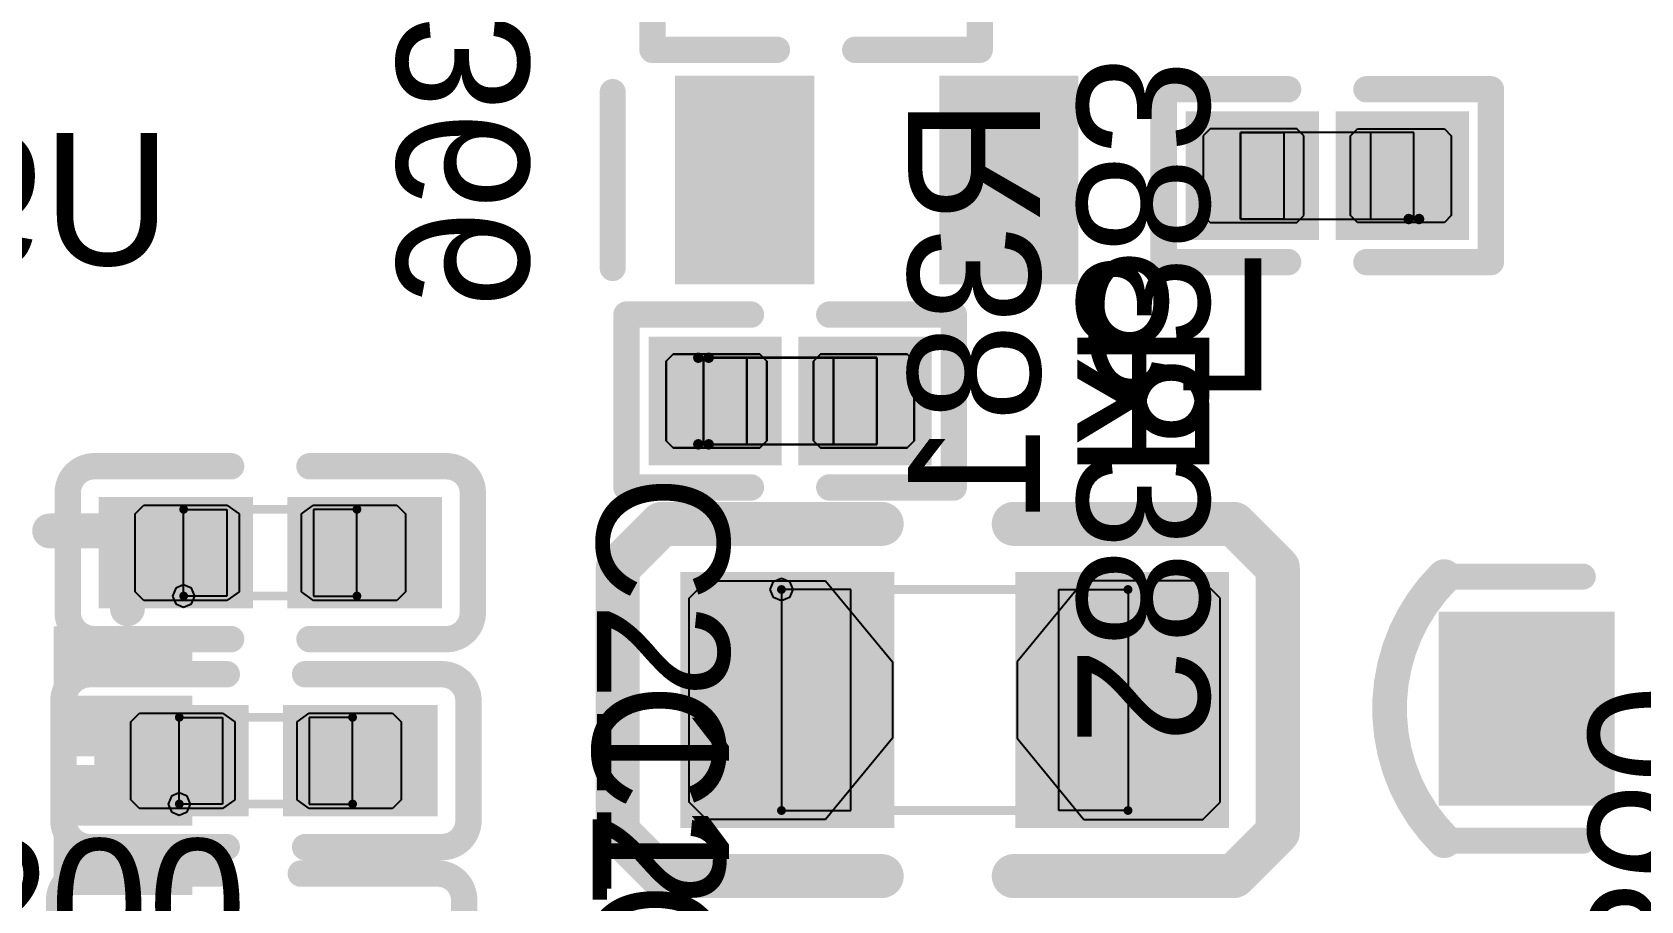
# Model space of a CAD drawing. Header units: millimetres. Extents: x 892 to 1144, y 1011 to 1123.
# Drawn here: x 1016.65 to 1025.93, y 1039.59 to 1044.6 of the extents above; entities that cross this region are included whole.
import ezdxf

# ---------------------------------------------------------------- set-up
doc = ezdxf.new("R2010")
doc.units = ezdxf.units.MM
for name, color, linetype in [('BottomLayer', 5, 'Continuous'), ('BottomOverlay', 54, 'Continuous'), ('BottomPaste', 16, 'Continuous'), ('BottomSolder', 6, 'Continuous'), ('Mechanical15', 56, 'Continuous'), ('Mechanical4', 56, 'Continuous'), ('Mechanical5', 56, 'Continuous'), ('Mechanical6', 56, 'Continuous'), ('TopLayer', 1, 'Continuous'), ('TopOverlay', 2, 'Continuous'), ('TopPaste', 8, 'Continuous'), ('TopSolder', 216, 'Continuous')]:
    doc.layers.add(name, color=color, linetype=linetype)

msp = doc.modelspace()

# ---------------------------------------------------------------- linework, layer by layer
at = {"layer": 'BottomLayer'}
for points in [[(1021.063, 1044.25), (1020.463, 1044.25), (1021.063, 1043.25), (1020.463, 1043.25)], [(1022.587, 1044.25), (1021.987, 1044.25), (1022.587, 1043.25), (1021.987, 1043.25)], [(1023.975, 1044.045), (1023.4094, 1044.045), (1023.975, 1043.505), (1023.4094, 1043.505)], [(1024.8406, 1044.045), (1024.275, 1044.045), (1024.8406, 1043.505), (1024.275, 1043.505)], [(1020.3094, 1042.205), (1020.875, 1042.205), (1020.3094, 1042.745), (1020.875, 1042.745)], [(1021.175, 1042.205), (1021.7406, 1042.205), (1021.175, 1042.745), (1021.7406, 1042.745)], [(1020.4425, 1040.0615), (1021.575, 1040.0615), (1020.4425, 1041.4385), (1021.575, 1041.4385)], [(1022.3749, 1040.0615), (1023.5075, 1040.0615), (1022.3749, 1041.4385), (1023.5075, 1041.4385)], [(1017.525, 1040.875), (1017.525, 1041.125), (1016.825, 1040.875), (1016.825, 1041.125)], [(1024.8696, 1041.1572), (1024.8696, 1040.2428), (1025.6824, 1041.1572), (1025.6824, 1040.2428)], [(1017.525, 1040.475), (1017.525, 1040.725), (1016.825, 1040.475), (1016.825, 1040.725)], [(1017.525, 1040.075), (1017.525, 1040.325), (1016.825, 1040.075), (1016.825, 1040.325)], [(1017.525, 1039.675), (1017.525, 1039.925), (1016.825, 1039.675), (1016.825, 1039.925)]]:
    msp.add_solid(points, dxfattribs=at)
at = {"layer": 'BottomOverlay'}
for points, const_width in [([(1020.2308, 1044.5014), (1020.2308, 1045.4986)], 0.1524), ([(1022.1192, 1044.5014), (1022.1192, 1045.4986)], 0.1524), ([(1020.2308, 1044.5014), (1020.9488, 1044.5014)], 0.1524), ([(1021.4012, 1044.5014), (1022.1192, 1044.5014)], 0.1524), ([(1020.001, 1043.242), (1020.001, 1044.258)], 0.15), ([(1023.1808, 1043.2764), (1023.1808, 1044.2736)], 0.1524), ([(1023.1808, 1044.2736), (1023.8988, 1044.2736)], 0.1524), ([(1024.3512, 1044.2736), (1025.0692, 1044.2736)], 0.1524), ([(1025.0692, 1043.2764), (1025.0692, 1044.2736)], 0.1524), ([(1023.1808, 1043.2764), (1023.8988, 1043.2764)], 0.1524), ([(1024.3512, 1043.2764), (1025.0692, 1043.2764)], 0.1524), ([(1020.0808, 1042.9736), (1020.7988, 1042.9736)], 0.1524), ([(1020.0808, 1041.9764), (1020.0808, 1042.9736)], 0.1524), ([(1021.2512, 1042.9736), (1021.9692, 1042.9736)], 0.1524), ([(1021.9692, 1041.9764), (1021.9692, 1042.9736)], 0.1524), ([(1020.0808, 1041.9764), (1020.7988, 1041.9764)], 0.1524), ([(1021.2512, 1041.9764), (1021.9692, 1041.9764)], 0.1524), ([(1016.7512, 1041.7258), (1017.2008, 1041.7258)], 0.2007), ([(1017.2008, 1041.2762), (1017.2008, 1041.7258)], 0.2007), ([(1020.0297, 1041.5121), (1020.2837, 1041.7661)], 0.254), ([(1020.2837, 1041.7661), (1021.5537, 1041.7661)], 0.254), ([(1022.3157, 1041.7661), (1023.4587, 1041.7661)], 0.254), ([(1023.4587, 1041.7661), (1023.5857, 1041.7661)], 0.254), ([(1023.5857, 1041.7661), (1023.8397, 1041.5121)], 0.254), ([(1020.0297, 1041.3851), (1020.0297, 1041.5121)], 0.254), ([(1023.8397, 1040.1151), (1023.8397, 1041.5121)], 0.254), ([(1020.0297, 1039.9881), (1020.0297, 1041.3851)], 0.254), ([(1024.8, 1041.462), (1025.6, 1041.462)], 0.15), ([(1023.8397, 1039.9881), (1023.8397, 1040.1151)], 0.254), ([(1020.0297, 1039.9881), (1020.2837, 1039.7341)], 0.254), ([(1023.5857, 1039.7341), (1023.8397, 1039.9881)], 0.254), ([(1024.8, 1039.938), (1025.6, 1039.938)], 0.15), ([(1020.2837, 1039.7341), (1020.4107, 1039.7341)], 0.254), ([(1020.4107, 1039.7341), (1021.5537, 1039.7341)], 0.254), ([(1022.3157, 1039.7341), (1023.5857, 1039.7341)], 0.254)]:
    msp.add_lwpolyline(points, dxfattribs=dict(at, const_width=const_width))
for points, const_width in [([(1020.1927, 1044.5014, 1), (1020.2689, 1044.5014, 1)], 0.0762), ([(1020.1927, 1044.5014, 1), (1020.2689, 1044.5014, 1)], 0.0762), ([(1020.9107, 1044.5014, 1), (1020.9869, 1044.5014, 1)], 0.0762), ([(1021.3631, 1044.5014, 1), (1021.4393, 1044.5014, 1)], 0.0762), ([(1022.0811, 1044.5014, 1), (1022.1573, 1044.5014, 1)], 0.0762), ([(1022.0811, 1044.5014, 1), (1022.1573, 1044.5014, 1)], 0.0762), ([(1019.9635, 1044.258, 1), (1020.0385, 1044.258, 1)], 0.075), ([(1023.1427, 1044.2736, 1), (1023.2189, 1044.2736, 1)], 0.0762), ([(1023.1427, 1044.2736, 1), (1023.2189, 1044.2736, 1)], 0.0762), ([(1023.8607, 1044.2736, 1), (1023.9369, 1044.2736, 1)], 0.0762), ([(1024.3131, 1044.2736, 1), (1024.3893, 1044.2736, 1)], 0.0762), ([(1025.0311, 1044.2736, 1), (1025.1073, 1044.2736, 1)], 0.0762), ([(1025.0311, 1044.2736, 1), (1025.1073, 1044.2736, 1)], 0.0762), ([(1019.9635, 1043.242, 1), (1020.0385, 1043.242, 1)], 0.075), ([(1023.1427, 1043.2764, 1), (1023.2189, 1043.2764, 1)], 0.0762), ([(1023.1427, 1043.2764, 1), (1023.2189, 1043.2764, 1)], 0.0762), ([(1023.8607, 1043.2764, 1), (1023.9369, 1043.2764, 1)], 0.0762), ([(1024.3131, 1043.2764, 1), (1024.3893, 1043.2764, 1)], 0.0762), ([(1025.0311, 1043.2764, 1), (1025.1073, 1043.2764, 1)], 0.0762), ([(1025.0311, 1043.2764, 1), (1025.1073, 1043.2764, 1)], 0.0762), ([(1020.0427, 1042.9736, 1), (1020.1189, 1042.9736, 1)], 0.0762), ([(1020.0427, 1042.9736, 1), (1020.1189, 1042.9736, 1)], 0.0762), ([(1020.7607, 1042.9736, 1), (1020.8369, 1042.9736, 1)], 0.0762), ([(1021.2131, 1042.9736, 1), (1021.2893, 1042.9736, 1)], 0.0762), ([(1021.9311, 1042.9736, 1), (1022.0073, 1042.9736, 1)], 0.0762), ([(1021.9311, 1042.9736, 1), (1022.0073, 1042.9736, 1)], 0.0762), ([(1020.0427, 1041.9764, 1), (1020.1189, 1041.9764, 1)], 0.0762), ([(1020.0427, 1041.9764, 1), (1020.1189, 1041.9764, 1)], 0.0762), ([(1020.7607, 1041.9764, 1), (1020.8369, 1041.9764, 1)], 0.0762), ([(1021.2131, 1041.9764, 1), (1021.2893, 1041.9764, 1)], 0.0762), ([(1021.9311, 1041.9764, 1), (1022.0073, 1041.9764, 1)], 0.0762), ([(1021.9311, 1041.9764, 1), (1022.0073, 1041.9764, 1)], 0.0762), ([(1016.7011, 1041.7258, 1), (1016.8014, 1041.7258, 1)], 0.1003), ([(1017.1506, 1041.7258, 1), (1017.251, 1041.7258, 1)], 0.1003), ([(1017.1506, 1041.7258, 1), (1017.251, 1041.7258, 1)], 0.1003), ([(1020.2202, 1041.7661, 1), (1020.3472, 1041.7661, 1)], 0.127), ([(1020.2202, 1041.7661, 1), (1020.3472, 1041.7661, 1)], 0.127), ([(1021.4902, 1041.7661, 1), (1021.6172, 1041.7661, 1)], 0.127), ([(1022.2522, 1041.7661, 1), (1022.3792, 1041.7661, 1)], 0.127), ([(1023.3952, 1041.7661, 1), (1023.5222, 1041.7661, 1)], 0.127), ([(1023.3952, 1041.7661, 1), (1023.5222, 1041.7661, 1)], 0.127), ([(1023.5222, 1041.7661, 1), (1023.6492, 1041.7661, 1)], 0.127), ([(1023.5222, 1041.7661, 1), (1023.6492, 1041.7661, 1)], 0.127), ([(1019.9662, 1041.5121, 1), (1020.0932, 1041.5121, 1)], 0.127), ([(1019.9662, 1041.5121, 1), (1020.0932, 1041.5121, 1)], 0.127), ([(1023.7762, 1041.5121, 1), (1023.9032, 1041.5121, 1)], 0.127), ([(1023.7762, 1041.5121, 1), (1023.9032, 1041.5121, 1)], 0.127), ([(1024.75, 1041.462, 1), (1024.85, 1041.462, 1)], 0.1), ([(1019.9662, 1041.3851, 1), (1020.0932, 1041.3851, 1)], 0.127), ([(1019.9662, 1041.3851, 1), (1020.0932, 1041.3851, 1)], 0.127), ([(1024.7625, 1041.462, 1), (1024.8375, 1041.462, 1)], 0.075), ([(1025.5625, 1041.462, 1), (1025.6375, 1041.462, 1)], 0.075), ([(1017.1506, 1041.2762, 1), (1017.251, 1041.2762, 1)], 0.1003), ([(1023.7762, 1040.1151, 1), (1023.9032, 1040.1151, 1)], 0.127), ([(1023.7762, 1040.1151, 1), (1023.9032, 1040.1151, 1)], 0.127), ([(1019.9662, 1039.9881, 1), (1020.0932, 1039.9881, 1)], 0.127), ([(1019.9662, 1039.9881, 1), (1020.0932, 1039.9881, 1)], 0.127), ([(1023.7762, 1039.9881, 1), (1023.9032, 1039.9881, 1)], 0.127), ([(1023.7762, 1039.9881, 1), (1023.9032, 1039.9881, 1)], 0.127), ([(1024.75, 1039.938, 1), (1024.85, 1039.938, 1)], 0.1), ([(1024.7625, 1039.938, 1), (1024.8375, 1039.938, 1)], 0.075), ([(1025.5625, 1039.938, 1), (1025.6375, 1039.938, 1)], 0.075), ([(1020.2202, 1039.7341, 1), (1020.3472, 1039.7341, 1)], 0.127), ([(1020.2202, 1039.7341, 1), (1020.3472, 1039.7341, 1)], 0.127), ([(1020.3472, 1039.7341, 1), (1020.4742, 1039.7341, 1)], 0.127), ([(1020.3472, 1039.7341, 1), (1020.4742, 1039.7341, 1)], 0.127), ([(1021.4902, 1039.7341, 1), (1021.6172, 1039.7341, 1)], 0.127), ([(1022.2522, 1039.7341, 1), (1022.3792, 1039.7341, 1)], 0.127), ([(1023.5222, 1039.7341, 1), (1023.6492, 1039.7341, 1)], 0.127), ([(1023.5222, 1039.7341, 1), (1023.6492, 1039.7341, 1)], 0.127)]:
    msp.add_lwpolyline(points, format="xyb", close=True, dxfattribs=dict(at, const_width=const_width))
at = {"layer": 'BottomOverlay', "const_width": 0.2}
msp.add_lwpolyline([(1024.8, 1039.938, -0.414214), (1024.8, 1041.462)], format="xyb", dxfattribs=at)
at = {"layer": 'BottomPaste'}
for p, q in [((1023.4494, 1044.045), (1023.4094, 1044.005)), ((1023.4094, 1044.005), (1023.4094, 1043.545)), ((1023.95, 1044.045), (1023.4494, 1044.045)), ((1023.99, 1044.005), (1023.95, 1044.045)), ((1023.99, 1043.545), (1023.99, 1044.005)), ((1024.26, 1044.005), (1024.3, 1044.045)), ((1024.26, 1043.545), (1024.26, 1044.005)), ((1024.3, 1044.045), (1024.8006, 1044.045)), ((1024.8006, 1044.045), (1024.8406, 1044.005)), ((1024.8406, 1044.005), (1024.8406, 1043.545)), ((1023.4094, 1043.545), (1023.4494, 1043.505)), ((1023.4494, 1043.505), (1023.95, 1043.505)), ((1023.95, 1043.505), (1023.99, 1043.545)), ((1024.3, 1043.505), (1024.26, 1043.545)), ((1024.8006, 1043.505), (1024.3, 1043.505)), ((1024.8406, 1043.545), (1024.8006, 1043.505)), ((1020.3094, 1042.705), (1020.3494, 1042.745)), ((1020.3094, 1042.245), (1020.3094, 1042.705)), ((1020.3494, 1042.745), (1020.85, 1042.745)), ((1020.85, 1042.745), (1020.89, 1042.705)), ((1020.89, 1042.705), (1020.89, 1042.245)), ((1021.2, 1042.745), (1021.16, 1042.705)), ((1021.16, 1042.705), (1021.16, 1042.245)), ((1021.7006, 1042.745), (1021.2, 1042.745)), ((1021.7406, 1042.705), (1021.7006, 1042.745)), ((1021.7406, 1042.245), (1021.7406, 1042.705)), ((1020.3494, 1042.205), (1020.3094, 1042.245)), ((1020.85, 1042.205), (1020.3494, 1042.205)), ((1020.89, 1042.245), (1020.85, 1042.205)), ((1021.16, 1042.245), (1021.2, 1042.205)), ((1021.2, 1042.205), (1021.7006, 1042.205)), ((1021.7006, 1042.205), (1021.7406, 1042.245)), ((1020.4425, 1041.3384), (1020.5425, 1041.4384)), ((1020.5425, 1041.4384), (1021.2299, 1041.4384)), ((1021.2299, 1041.4384), (1021.615, 1040.9702)), ((1022.7201, 1041.4384), (1022.335, 1040.9702)), ((1023.4075, 1041.4384), (1022.7201, 1041.4384)), ((1023.5075, 1041.3384), (1023.4075, 1041.4384)), ((1020.4425, 1040.1615), (1020.4425, 1041.3384)), ((1023.5075, 1040.1615), (1023.5075, 1041.3384)), ((1021.615, 1040.9702), (1021.615, 1040.5296)), ((1022.335, 1040.9702), (1022.335, 1040.5296)), ((1021.615, 1040.5296), (1021.2299, 1040.0615)), ((1022.335, 1040.5296), (1022.7201, 1040.0615)), ((1020.5425, 1040.0615), (1020.4425, 1040.1615)), ((1023.4075, 1040.0615), (1023.5075, 1040.1615)), ((1021.2299, 1040.0615), (1020.5425, 1040.0615)), ((1022.7201, 1040.0615), (1023.4075, 1040.0615))]:
    msp.add_line(p, q, dxfattribs=at)
for points in [[(1021.063, 1044.25), (1020.463, 1044.25), (1021.063, 1043.25), (1020.463, 1043.25)], [(1022.587, 1044.25), (1021.987, 1044.25), (1022.587, 1043.25), (1021.987, 1043.25)], [(1023.975, 1044.045), (1023.4094, 1044.045), (1023.975, 1043.505), (1023.4094, 1043.505)], [(1024.8406, 1044.045), (1024.275, 1044.045), (1024.8406, 1043.505), (1024.275, 1043.505)], [(1020.3094, 1042.205), (1020.875, 1042.205), (1020.3094, 1042.745), (1020.875, 1042.745)], [(1021.175, 1042.205), (1021.7406, 1042.205), (1021.175, 1042.745), (1021.7406, 1042.745)], [(1020.4425, 1040.0615), (1021.575, 1040.0615), (1020.4425, 1041.4385), (1021.575, 1041.4385)], [(1022.3749, 1040.0615), (1023.5075, 1040.0615), (1022.3749, 1041.4385), (1023.5075, 1041.4385)], [(1017.525, 1040.875), (1017.525, 1041.125), (1016.825, 1040.875), (1016.825, 1041.125)], [(1024.8696, 1041.1572), (1024.8696, 1040.2428), (1025.6824, 1041.1572), (1025.6824, 1040.2428)], [(1017.525, 1040.475), (1017.525, 1040.725), (1016.825, 1040.475), (1016.825, 1040.725)], [(1017.525, 1040.075), (1017.525, 1040.325), (1016.825, 1040.075), (1016.825, 1040.325)], [(1017.525, 1039.675), (1017.525, 1039.925), (1016.825, 1039.675), (1016.825, 1039.925)]]:
    msp.add_solid(points, dxfattribs=at)
at = {"layer": 'BottomSolder'}
for points in [[(1021.1646, 1044.3516), (1020.3614, 1044.3516), (1021.1646, 1043.1484), (1020.3614, 1043.1484)], [(1022.6886, 1044.3516), (1021.8854, 1044.3516), (1022.6886, 1043.1484), (1021.8854, 1043.1484)], [(1024.0766, 1044.1466), (1023.3078, 1044.1466), (1024.0766, 1043.4034), (1023.3078, 1043.4034)], [(1024.9422, 1044.1466), (1024.1734, 1044.1466), (1024.9422, 1043.4034), (1024.1734, 1043.4034)], [(1020.2078, 1042.1034), (1020.9766, 1042.1034), (1020.2078, 1042.8466), (1020.9766, 1042.8466)], [(1021.0734, 1042.1034), (1021.8422, 1042.1034), (1021.0734, 1042.8466), (1021.8422, 1042.8466)], [(1020.3917, 1040.0107), (1021.6258, 1040.0107), (1020.3917, 1041.4893), (1021.6258, 1041.4893)], [(1022.3241, 1040.0107), (1023.5583, 1040.0107), (1022.3241, 1041.4893), (1023.5583, 1041.4893)], [(1017.5758, 1040.8242), (1017.5758, 1041.1758), (1016.7742, 1040.8242), (1016.7742, 1041.1758)], [(1024.768, 1041.2588), (1024.768, 1040.1412), (1025.784, 1041.2588), (1025.784, 1040.1412)], [(1017.5758, 1040.4242), (1017.5758, 1040.7758), (1016.7742, 1040.4242), (1016.7742, 1040.7758)], [(1017.5758, 1040.0242), (1017.5758, 1040.3758), (1016.7742, 1040.0242), (1016.7742, 1040.3758)], [(1017.5758, 1039.6242), (1017.5758, 1039.9758), (1016.7742, 1039.6242), (1016.7742, 1039.9758)]]:
    msp.add_solid(points, dxfattribs=at)
at = {"layer": 'Mechanical15'}
for p, q in [((1017.525, 1041.35), (1017.525, 1041.85)), ((1017.525, 1041.85), (1017.775, 1041.85)), ((1017.775, 1041.85), (1017.775, 1041.35)), ((1018.525, 1041.85), (1018.275, 1041.85)), ((1018.275, 1041.85), (1018.275, 1041.35)), ((1018.525, 1041.35), (1018.525, 1041.85)), ((1020.9291, 1041.4334), (1020.975, 1041.4524)), ((1020.975, 1041.4524), (1021.0209, 1041.4334)), ((1017.4791, 1041.3959), (1017.4601, 1041.35)), ((1017.525, 1041.4149), (1017.4791, 1041.3959)), ((1017.5709, 1041.3959), (1017.525, 1041.4149)), ((1017.5899, 1041.35), (1017.5709, 1041.3959)), ((1020.9101, 1041.3874), (1020.9291, 1041.4334)), ((1020.9291, 1041.3415), (1020.9101, 1041.3874)), ((1020.9101, 1041.3874), (1020.9101, 1041.3874)), ((1021.375, 1041.3874), (1020.975, 1041.3874)), ((1020.975, 1041.3874), (1020.975, 1040.1125)), ((1021.0209, 1041.4334), (1021.0399, 1041.3874)), ((1021.0399, 1041.3874), (1021.0209, 1041.3415)), ((1021.0399, 1041.3874), (1021.0399, 1041.3874)), ((1021.375, 1040.1125), (1021.375, 1041.3874)), ((1022.575, 1041.3874), (1022.975, 1041.3874)), ((1022.575, 1040.1125), (1022.575, 1041.3874)), ((1022.975, 1041.3874), (1022.975, 1040.1125)), ((1017.4601, 1041.35), (1017.4601, 1041.35)), ((1017.4601, 1041.35), (1017.4791, 1041.3041)), ((1017.4791, 1041.3041), (1017.525, 1041.285)), ((1017.775, 1041.35), (1017.525, 1041.35)), ((1017.525, 1041.285), (1017.5709, 1041.3041)), ((1017.5709, 1041.3041), (1017.5899, 1041.35)), ((1017.5899, 1041.35), (1017.5899, 1041.35)), ((1018.275, 1041.35), (1018.525, 1041.35)), ((1020.975, 1041.3225), (1020.9291, 1041.3415)), ((1021.0209, 1041.3415), (1020.975, 1041.3225)), ((1017.5, 1040.15), (1017.5, 1040.65)), ((1017.5, 1040.65), (1017.75, 1040.65)), ((1017.75, 1040.65), (1017.75, 1040.15)), ((1018.5, 1040.65), (1018.25, 1040.65)), ((1018.25, 1040.65), (1018.25, 1040.15)), ((1018.5, 1040.15), (1018.5, 1040.65)), ((1017.4541, 1040.1959), (1017.4351, 1040.15)), ((1017.4351, 1040.15), (1017.4351, 1040.15)), ((1017.4351, 1040.15), (1017.4541, 1040.1041)), ((1017.5, 1040.2149), (1017.4541, 1040.1959)), ((1017.5459, 1040.1959), (1017.5, 1040.2149)), ((1017.75, 1040.15), (1017.5, 1040.15)), ((1017.5649, 1040.15), (1017.5459, 1040.1959)), ((1017.5459, 1040.1041), (1017.5649, 1040.15)), ((1017.5649, 1040.15), (1017.5649, 1040.15)), ((1018.25, 1040.15), (1018.5, 1040.15)), ((1017.4541, 1040.1041), (1017.5, 1040.085)), ((1017.5, 1040.085), (1017.5459, 1040.1041)), ((1020.975, 1040.1125), (1021.375, 1040.1125)), ((1022.975, 1040.1125), (1022.575, 1040.1125))]:
    msp.add_line(p, q, dxfattribs=at)
at = {"layer": 'Mechanical15', "const_width": 0.0508}
for points in [[(1017.525, 1041.85), (1018.525, 1041.85)], [(1017.525, 1041.35), (1017.525, 1041.85)], [(1018.525, 1041.35), (1018.525, 1041.85)], [(1017.525, 1041.35), (1018.525, 1041.35)], [(1020.975, 1041.3874), (1022.975, 1041.3874)], [(1020.975, 1040.1125), (1020.975, 1041.3874)], [(1022.975, 1040.1125), (1022.975, 1041.3874)], [(1017.5, 1040.65), (1018.5, 1040.65)], [(1017.5, 1040.15), (1017.5, 1040.65)], [(1018.5, 1040.15), (1018.5, 1040.65)], [(1017.5, 1040.15), (1018.5, 1040.15)], [(1020.975, 1040.1125), (1022.975, 1040.1125)]]:
    msp.add_lwpolyline(points, dxfattribs=at)
at = {"layer": 'Mechanical15', "const_width": 0.0254}
for points in [[(1017.5123, 1041.85, 1), (1017.5377, 1041.85, 1)], [(1017.5123, 1041.85, 1), (1017.5377, 1041.85, 1)], [(1018.5123, 1041.85, 1), (1018.5377, 1041.85, 1)], [(1018.5123, 1041.85, 1), (1018.5377, 1041.85, 1)], [(1017.5123, 1041.35, 1), (1017.5377, 1041.35, 1)], [(1017.5123, 1041.35, 1), (1017.5377, 1041.35, 1)], [(1018.5123, 1041.35, 1), (1018.5377, 1041.35, 1)], [(1018.5123, 1041.35, 1), (1018.5377, 1041.35, 1)], [(1020.9623, 1041.3874, 1), (1020.9877, 1041.3874, 1)], [(1020.9623, 1041.3874, 1), (1020.9877, 1041.3874, 1)], [(1022.9623, 1041.3874, 1), (1022.9877, 1041.3874, 1)], [(1022.9623, 1041.3874, 1), (1022.9877, 1041.3874, 1)], [(1017.4873, 1040.65, 1), (1017.5127, 1040.65, 1)], [(1017.4873, 1040.65, 1), (1017.5127, 1040.65, 1)], [(1018.4873, 1040.65, 1), (1018.5127, 1040.65, 1)], [(1018.4873, 1040.65, 1), (1018.5127, 1040.65, 1)], [(1017.4873, 1040.15, 1), (1017.5127, 1040.15, 1)], [(1017.4873, 1040.15, 1), (1017.5127, 1040.15, 1)], [(1018.4873, 1040.15, 1), (1018.5127, 1040.15, 1)], [(1018.4873, 1040.15, 1), (1018.5127, 1040.15, 1)], [(1020.9623, 1040.1125, 1), (1020.9877, 1040.1125, 1)], [(1020.9623, 1040.1125, 1), (1020.9877, 1040.1125, 1)], [(1022.9623, 1040.1125, 1), (1022.9877, 1040.1125, 1)], [(1022.9623, 1040.1125, 1), (1022.9877, 1040.1125, 1)]]:
    msp.add_lwpolyline(points, format="xyb", close=True, dxfattribs=at)
at = {"layer": 'Mechanical4'}
for p, q in [((1024.6249, 1044.0249), (1023.6249, 1044.0249)), ((1023.6249, 1044.0249), (1023.6249, 1043.5248)), ((1024.6249, 1043.5248), (1024.6249, 1044.0249)), ((1023.6249, 1043.5248), (1024.6249, 1043.5248)), ((1021.5251, 1042.7252), (1020.5251, 1042.7252)), ((1020.5251, 1042.7252), (1020.5251, 1042.2251)), ((1020.5251, 1042.2248), (1020.5251, 1042.7249)), ((1020.5251, 1042.7249), (1021.5251, 1042.7249)), ((1021.5251, 1042.2251), (1021.5251, 1042.7252)), ((1021.5251, 1042.7249), (1021.5251, 1042.2248)), ((1020.5251, 1042.2251), (1021.5251, 1042.2251)), ((1021.5251, 1042.2248), (1020.5251, 1042.2248))]:
    msp.add_line(p, q, dxfattribs=at)
at = {"layer": 'Mechanical5'}
for p, q in [((1023.624, 1043.525), (1023.624, 1044.025)), ((1023.624, 1044.025), (1023.874, 1044.025)), ((1023.874, 1044.025), (1023.874, 1043.525)), ((1024.625, 1044.025), (1024.375, 1044.025)), ((1024.375, 1044.025), (1024.375, 1043.525)), ((1024.625, 1043.525), (1024.625, 1044.025)), ((1023.874, 1043.525), (1023.624, 1043.525)), ((1024.375, 1043.525), (1024.625, 1043.525)), ((1020.775, 1042.725), (1020.525, 1042.725)), ((1020.525, 1042.725), (1020.525, 1042.225)), ((1020.525, 1042.225), (1020.525, 1042.725)), ((1020.525, 1042.725), (1020.775, 1042.725)), ((1020.775, 1042.225), (1020.775, 1042.725)), ((1020.775, 1042.725), (1020.775, 1042.225)), ((1021.276, 1042.725), (1021.526, 1042.725)), ((1021.276, 1042.225), (1021.276, 1042.725)), ((1021.526, 1042.725), (1021.276, 1042.725)), ((1021.276, 1042.725), (1021.276, 1042.225)), ((1021.526, 1042.725), (1021.526, 1042.225)), ((1021.526, 1042.225), (1021.526, 1042.725)), ((1020.525, 1042.225), (1020.775, 1042.225)), ((1020.775, 1042.225), (1020.525, 1042.225)), ((1021.526, 1042.225), (1021.276, 1042.225)), ((1021.276, 1042.225), (1021.526, 1042.225))]:
    msp.add_line(p, q, dxfattribs=at)
at = {"layer": 'Mechanical6'}
for points, const_width in [([(1024.6548, 1043.5251, 1), (1024.5949, 1043.5251, 1)], 0.06), ([(1024.5799, 1043.5251, 1), (1024.6099, 1043.5251, 1)], 0.03), ([(1024.6398, 1043.5251, 1), (1024.6698, 1043.5251, 1)], 0.03), ([(1020.5551, 1042.7249, 1), (1020.4952, 1042.7249, 1)], 0.06), ([(1020.4802, 1042.7249, 1), (1020.5102, 1042.7249, 1)], 0.03), ([(1020.5401, 1042.7249, 1), (1020.5701, 1042.7249, 1)], 0.03), ([(1020.5551, 1042.2251, 1), (1020.4952, 1042.2251, 1)], 0.06), ([(1020.4802, 1042.2251, 1), (1020.5102, 1042.2251, 1)], 0.03), ([(1020.5401, 1042.2251, 1), (1020.5701, 1042.2251, 1)], 0.03)]:
    msp.add_lwpolyline(points, format="xyb", close=True, dxfattribs=dict(at, const_width=const_width))
at = {"layer": 'TopLayer'}
for points in [[(1020.3094, 1042.205), (1020.875, 1042.205), (1020.3094, 1042.745), (1020.875, 1042.745)], [(1021.175, 1042.205), (1021.7406, 1042.205), (1021.175, 1042.745), (1021.7406, 1042.745)], [(1017.0849, 1041.33), (1017.875, 1041.33), (1017.0849, 1041.87), (1017.875, 1041.87)], [(1018.175, 1041.33), (1018.9651, 1041.33), (1018.175, 1041.87), (1018.9651, 1041.87)], [(1017.0599, 1040.13), (1017.85, 1040.13), (1017.0599, 1040.67), (1017.85, 1040.67)], [(1018.15, 1040.13), (1018.9401, 1040.13), (1018.15, 1040.67), (1018.9401, 1040.67)]]:
    msp.add_solid(points, dxfattribs=at)
at = {"layer": 'TopOverlay', "const_width": 0.1524}
for points in [[(1020.0808, 1041.9764), (1020.0808, 1042.9736)], [(1020.0808, 1042.9736), (1020.7988, 1042.9736)], [(1021.2512, 1042.9736), (1021.9692, 1042.9736)], [(1021.9692, 1041.9764), (1021.9692, 1042.9736)], [(1017.0087, 1042.0986), (1017.7988, 1042.0986)], [(1018.2512, 1042.0986), (1019.0413, 1042.0986)], [(1016.8563, 1041.2538), (1016.8563, 1041.9462)], [(1019.1937, 1041.2538), (1019.1937, 1041.9462)], [(1020.0808, 1041.9764), (1020.7988, 1041.9764)], [(1021.2512, 1041.9764), (1021.9692, 1041.9764)], [(1017.0087, 1041.1014), (1017.7988, 1041.1014)], [(1018.2512, 1041.1014), (1019.0413, 1041.1014)], [(1016.9837, 1040.8986), (1017.7738, 1040.8986)], [(1018.2262, 1040.8986), (1019.0163, 1040.8986)], [(1016.8313, 1040.0538), (1016.8313, 1040.7462)], [(1019.1687, 1040.0538), (1019.1687, 1040.7462)], [(1016.9837, 1039.9014), (1017.7738, 1039.9014)], [(1018.2262, 1039.9014), (1019.0163, 1039.9014)], [(1016.9587, 1039.7486), (1017.7488, 1039.7486)], [(1018.2012, 1039.7486), (1018.9913, 1039.7486)], [(1016.8063, 1038.9038), (1016.8063, 1039.5962)], [(1019.1437, 1038.9038), (1019.1437, 1039.5962)]]:
    msp.add_lwpolyline(points, dxfattribs=at)
at = {"layer": 'TopOverlay', "const_width": 0.0762}
for points in [[(1020.0427, 1042.9736, 1), (1020.1189, 1042.9736, 1)], [(1020.0427, 1042.9736, 1), (1020.1189, 1042.9736, 1)], [(1020.7607, 1042.9736, 1), (1020.8369, 1042.9736, 1)], [(1021.2131, 1042.9736, 1), (1021.2893, 1042.9736, 1)], [(1021.9311, 1042.9736, 1), (1022.0073, 1042.9736, 1)], [(1021.9311, 1042.9736, 1), (1022.0073, 1042.9736, 1)], [(1016.9706, 1042.0986, 1), (1017.0468, 1042.0986, 1)], [(1016.9706, 1042.0986, 1), (1017.0468, 1042.0986, 1)], [(1017.7607, 1042.0986, 1), (1017.8369, 1042.0986, 1)], [(1018.2131, 1042.0986, 1), (1018.2893, 1042.0986, 1)], [(1019.0032, 1042.0986, 1), (1019.0794, 1042.0986, 1)], [(1019.0032, 1042.0986, 1), (1019.0794, 1042.0986, 1)], [(1016.8182, 1041.9462, 1), (1016.8944, 1041.9462, 1)], [(1016.8182, 1041.9462, 1), (1016.8944, 1041.9462, 1)], [(1019.1556, 1041.9462, 1), (1019.2318, 1041.9462, 1)], [(1019.1556, 1041.9462, 1), (1019.2318, 1041.9462, 1)], [(1020.0427, 1041.9764, 1), (1020.1189, 1041.9764, 1)], [(1020.0427, 1041.9764, 1), (1020.1189, 1041.9764, 1)], [(1020.7607, 1041.9764, 1), (1020.8369, 1041.9764, 1)], [(1021.2131, 1041.9764, 1), (1021.2893, 1041.9764, 1)], [(1021.9311, 1041.9764, 1), (1022.0073, 1041.9764, 1)], [(1021.9311, 1041.9764, 1), (1022.0073, 1041.9764, 1)], [(1016.8182, 1041.2538, 1), (1016.8944, 1041.2538, 1)], [(1016.8182, 1041.2538, 1), (1016.8944, 1041.2538, 1)], [(1019.1556, 1041.2538, 1), (1019.2318, 1041.2538, 1)], [(1019.1556, 1041.2538, 1), (1019.2318, 1041.2538, 1)], [(1016.9706, 1041.1014, 1), (1017.0468, 1041.1014, 1)], [(1016.9706, 1041.1014, 1), (1017.0468, 1041.1014, 1)], [(1017.7607, 1041.1014, 1), (1017.8369, 1041.1014, 1)], [(1018.2131, 1041.1014, 1), (1018.2893, 1041.1014, 1)], [(1019.0032, 1041.1014, 1), (1019.0794, 1041.1014, 1)], [(1019.0032, 1041.1014, 1), (1019.0794, 1041.1014, 1)], [(1016.9456, 1040.8986, 1), (1017.0218, 1040.8986, 1)], [(1016.9456, 1040.8986, 1), (1017.0218, 1040.8986, 1)], [(1017.7357, 1040.8986, 1), (1017.8119, 1040.8986, 1)], [(1018.1881, 1040.8986, 1), (1018.2643, 1040.8986, 1)], [(1018.9782, 1040.8986, 1), (1019.0544, 1040.8986, 1)], [(1018.9782, 1040.8986, 1), (1019.0544, 1040.8986, 1)], [(1016.7932, 1040.7462, 1), (1016.8694, 1040.7462, 1)], [(1016.7932, 1040.7462, 1), (1016.8694, 1040.7462, 1)], [(1019.1306, 1040.7462, 1), (1019.2068, 1040.7462, 1)], [(1019.1306, 1040.7462, 1), (1019.2068, 1040.7462, 1)], [(1016.7932, 1040.0538, 1), (1016.8694, 1040.0538, 1)], [(1016.7932, 1040.0538, 1), (1016.8694, 1040.0538, 1)], [(1019.1306, 1040.0538, 1), (1019.2068, 1040.0538, 1)], [(1019.1306, 1040.0538, 1), (1019.2068, 1040.0538, 1)], [(1016.9456, 1039.9014, 1), (1017.0218, 1039.9014, 1)], [(1016.9456, 1039.9014, 1), (1017.0218, 1039.9014, 1)], [(1017.7357, 1039.9014, 1), (1017.8119, 1039.9014, 1)], [(1018.1881, 1039.9014, 1), (1018.2643, 1039.9014, 1)], [(1018.9782, 1039.9014, 1), (1019.0544, 1039.9014, 1)], [(1018.9782, 1039.9014, 1), (1019.0544, 1039.9014, 1)], [(1016.9206, 1039.7486, 1), (1016.9968, 1039.7486, 1)], [(1016.9206, 1039.7486, 1), (1016.9968, 1039.7486, 1)], [(1017.7107, 1039.7486, 1), (1017.7869, 1039.7486, 1)], [(1018.1631, 1039.7486, 1), (1018.2393, 1039.7486, 1)], [(1018.9532, 1039.7486, 1), (1019.0294, 1039.7486, 1)], [(1018.9532, 1039.7486, 1), (1019.0294, 1039.7486, 1)], [(1016.7682, 1039.5962, 1), (1016.8444, 1039.5962, 1)], [(1016.7682, 1039.5962, 1), (1016.8444, 1039.5962, 1)], [(1019.1056, 1039.5962, 1), (1019.1818, 1039.5962, 1)], [(1019.1056, 1039.5962, 1), (1019.1818, 1039.5962, 1)]]:
    msp.add_lwpolyline(points, format="xyb", close=True, dxfattribs=at)
at = {"layer": 'TopOverlay', "const_width": 0.1524}
for points in [[(1016.8563, 1041.9462, -0.414214), (1017.0087, 1042.0986)], [(1019.0413, 1042.0986, -0.414214), (1019.1937, 1041.9462)], [(1017.0087, 1041.1014, -0.414214), (1016.8563, 1041.2538)], [(1019.1937, 1041.2538, -0.414214), (1019.0413, 1041.1014)], [(1016.8313, 1040.7462, -0.414214), (1016.9837, 1040.8986)], [(1019.0163, 1040.8986, -0.414214), (1019.1687, 1040.7462)], [(1016.9837, 1039.9014, -0.414214), (1016.8313, 1040.0538)], [(1019.1687, 1040.0538, -0.414214), (1019.0163, 1039.9014)], [(1016.8063, 1039.5962, -0.414214), (1016.9587, 1039.7486)], [(1018.9913, 1039.7486, -0.414214), (1019.1437, 1039.5962)]]:
    msp.add_lwpolyline(points, format="xyb", dxfattribs=at)
at = {"layer": 'TopPaste'}
for p, q in [((1020.3494, 1042.745), (1020.3094, 1042.705)), ((1020.3094, 1042.705), (1020.3094, 1042.245)), ((1020.85, 1042.745), (1020.3494, 1042.745)), ((1020.89, 1042.705), (1020.85, 1042.745)), ((1020.89, 1042.245), (1020.89, 1042.705)), ((1021.16, 1042.705), (1021.2, 1042.745)), ((1021.16, 1042.245), (1021.16, 1042.705)), ((1021.2, 1042.745), (1021.7006, 1042.745)), ((1021.7006, 1042.745), (1021.7406, 1042.705)), ((1021.7406, 1042.705), (1021.7406, 1042.245)), ((1020.3094, 1042.245), (1020.3494, 1042.205)), ((1020.3494, 1042.205), (1020.85, 1042.205)), ((1020.85, 1042.205), (1020.89, 1042.245)), ((1021.2, 1042.205), (1021.16, 1042.245)), ((1021.7006, 1042.205), (1021.2, 1042.205)), ((1021.7406, 1042.245), (1021.7006, 1042.205)), ((1017.245, 1041.825), (1017.295, 1041.875)), ((1017.245, 1041.375), (1017.245, 1041.825)), ((1017.295, 1041.875), (1017.775, 1041.875)), ((1017.775, 1041.875), (1017.845, 1041.825)), ((1017.845, 1041.825), (1017.845, 1041.375)), ((1018.205, 1041.825), (1018.275, 1041.875)), ((1018.205, 1041.375), (1018.205, 1041.825)), ((1018.275, 1041.875), (1018.755, 1041.875)), ((1018.755, 1041.875), (1018.805, 1041.825)), ((1018.805, 1041.825), (1018.805, 1041.375)), ((1017.295, 1041.325), (1017.245, 1041.375)), ((1017.845, 1041.375), (1017.775, 1041.325)), ((1018.275, 1041.325), (1018.205, 1041.375)), ((1018.805, 1041.375), (1018.755, 1041.325)), ((1017.775, 1041.325), (1017.295, 1041.325)), ((1018.755, 1041.325), (1018.275, 1041.325)), ((1017.22, 1040.625), (1017.27, 1040.675)), ((1017.22, 1040.175), (1017.22, 1040.625)), ((1017.27, 1040.675), (1017.75, 1040.675)), ((1017.75, 1040.675), (1017.82, 1040.625)), ((1017.82, 1040.625), (1017.82, 1040.175)), ((1018.18, 1040.625), (1018.25, 1040.675)), ((1018.18, 1040.175), (1018.18, 1040.625)), ((1018.25, 1040.675), (1018.73, 1040.675)), ((1018.73, 1040.675), (1018.78, 1040.625)), ((1018.78, 1040.625), (1018.78, 1040.175)), ((1017.27, 1040.125), (1017.22, 1040.175)), ((1017.82, 1040.175), (1017.75, 1040.125)), ((1018.25, 1040.125), (1018.18, 1040.175)), ((1018.78, 1040.175), (1018.73, 1040.125)), ((1017.75, 1040.125), (1017.27, 1040.125)), ((1018.73, 1040.125), (1018.25, 1040.125))]:
    msp.add_line(p, q, dxfattribs=at)
for points in [[(1020.3094, 1042.205), (1020.875, 1042.205), (1020.3094, 1042.745), (1020.875, 1042.745)], [(1021.175, 1042.205), (1021.7406, 1042.205), (1021.175, 1042.745), (1021.7406, 1042.745)], [(1017.0849, 1041.33), (1017.875, 1041.33), (1017.0849, 1041.87), (1017.875, 1041.87)], [(1018.175, 1041.33), (1018.9651, 1041.33), (1018.175, 1041.87), (1018.9651, 1041.87)], [(1017.0599, 1040.13), (1017.85, 1040.13), (1017.0599, 1040.67), (1017.85, 1040.67)], [(1018.15, 1040.13), (1018.9401, 1040.13), (1018.15, 1040.67), (1018.9401, 1040.67)]]:
    msp.add_solid(points, dxfattribs=at)
at = {"layer": 'TopSolder'}
for points in [[(1020.2078, 1042.1034), (1020.9766, 1042.1034), (1020.2078, 1042.8466), (1020.9766, 1042.8466)], [(1021.0734, 1042.1034), (1021.8422, 1042.1034), (1021.0734, 1042.8466), (1021.8422, 1042.8466)], [(1017.0341, 1041.2792), (1017.9258, 1041.2792), (1017.0341, 1041.9208), (1017.9258, 1041.9208)], [(1018.1242, 1041.2792), (1019.0159, 1041.2792), (1018.1242, 1041.9208), (1019.0159, 1041.9208)], [(1017.0091, 1040.0792), (1017.9008, 1040.0792), (1017.0091, 1040.7208), (1017.9008, 1040.7208)], [(1018.0992, 1040.0792), (1018.9909, 1040.0792), (1018.0992, 1040.7208), (1018.9909, 1040.7208)]]:
    msp.add_solid(points, dxfattribs=at)

# ---------------------------------------------------------------- texts
at = {"layer": 'BottomOverlay', "text_generation_flag": 2}
for s, rotation, p in [('R366', 90, (1019.5178, 1045.4486)), ('R383', 270, (1022.6822, 1042.0264)), ('R381', 90, (1022.4678, 1044.2236)), ('R360', 270, (1025.6322, 1038.4014))]:
    msp.add_text(s, height=0.762, rotation=rotation, dxfattribs=at).set_placement(p)
for s, p in [('U9', (1017.4504, 1043.259)), ('L9', (1023.8276, 1042.5362))]:
    msp.add_text(s, height=0.762, dxfattribs=at).set_placement(p)
at = {"layer": 'TopOverlay'}
for s, p in [('R382', (1022.6822, 1042.9236)), ('C211', (1019.9108, 1042.0486)), ('C214', (1019.8858, 1040.8486)), ('C213', (1019.8608, 1039.6986))]:
    msp.add_text(s, height=0.762, rotation=270, dxfattribs=at).set_placement(p)
msp.add_text('C200', height=0.762, dxfattribs=at).set_placement((1015.4514, 1039.1858))

doc.saveas('drawing.dxf')
